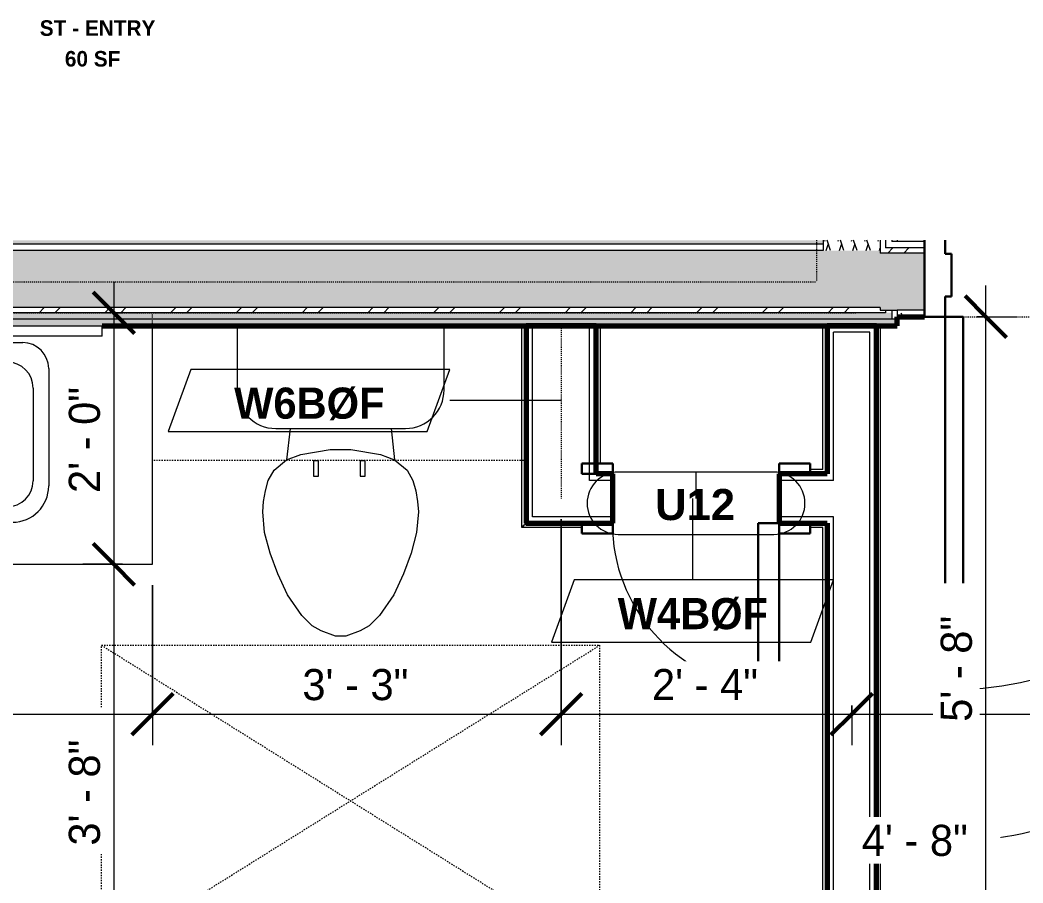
# Model space of a CAD drawing. Header units: inches. Extents: x -3862 to -1699, y -13 to 10420.
# Drawn here: x -3582.1 to -3485.4, y 10290.6 to 10373.8 of the extents above; entities that cross this region are included whole.
import ezdxf

# ---------------------------------------------------------------- set-up
doc = ezdxf.new("R2010")
doc.units = ezdxf.units.IN
doc.header["$MEASUREMENT"] = 0
doc.linetypes.add('Dash', pattern=[0.25, 0.125, -0.125])
doc.linetypes.add('Dash 3_32_', pattern=[0.1875, 0.09375, -0.09375])
for name, color, linetype, lineweight in [('0-1', 7, 'Continuous', 5), ('0-4', 250, 'Continuous', 18), ('A-ANNO-DIMS', 211, 'Continuous', 9), ('A-ANNO-DIMS-32', 211, 'Continuous', 9), ('A-AREA-IDEN', 2, 'Continuous', 9), ('A-DETL-1', 90, 'Dash 3_32_', 18), ('A-DOOR', 31, 'Continuous', 18), ('A-DOOR-1', 10, 'Continuous', 30), ('A-DOOR-2', 50, 'Continuous', 9), ('A-DOOR-3', 31, 'Continuous', 9), ('A-DOOR-4', 31, 'Continuous', 30), ('A-DOOR-FRAM-2', 10, 'Continuous', 30), ('A-DOOR-FRAM-3', 31, 'Continuous', 30), ('A-DOOR-IDEN', 31, 'Continuous', 9), ('A-GENM', 5, 'Continuous', 9), ('A-GENM-HDLN', 13, 'Dash', 9), ('A-WALL', 113, 'Continuous', 18), ('A-WALL-2', 250, 'Continuous', 18), ('A-WALL-3', 113, 'Continuous', 70), ('A-WALL-IDEN', 211, 'Continuous', 9), ('A-WALL-PATT-1', 50, 'Continuous', 9), ('A-WALL-PATT-2', 253, 'Continuous', 9), ('A-WALL-PATT-3', 8, 'Continuous', 9), ('I-WALL-1', 7, 'Continuous', 70), ('P-SANR-FIXT', 6, 'Continuous', 9), ('Q-CASE', 31, 'Continuous', 9), ('Q-CASE-1', 31, 'Dash', 9)]:
    doc.layers.add(name, color=color, linetype=linetype, lineweight=lineweight)
doc.styles.add('Arial_B', font='arialbd.ttf', dxfattribs={"height": 3})
doc.styles.add('Century Gothic', font='ufonts.com_century-gothic.ttf', dxfattribs={"height": 3})
doc.styles.add('Century Gothic_B', font='GOTHICB.TTF', dxfattribs={"height": 3})
doc.styles.add('Century Gothic_B_1', font='GOTHICB.TTF', dxfattribs={"height": 1.5})
doc.dimstyles.new('OD_1__HACK_2', dxfattribs={"dimscale": 12, "dimtxt": 3.132505, "dimasz": 0.333333, "dimexe": 0.25, "dimexo": 0.166667, "dimgap": 0.041667, "dimtad": 1, "dimdec": 0, "dimzin": 3, "dimdsep": 46, "dimlunit": 4, "dimtxsty": 'Century Gothic', "dimblk1": 'OBLIQUE', "dimblk2": 'OBLIQUE', "dimsah": 1, "dimcen": 0.09, "dimdle": 0.25, "dimazin": 0, "dimtfac": 1, "dimtdec": 4, "dimtix": 1, "dimtmove": 0, "dimatfit": 3, "dimfxl": 1, "dimtvp": 1, "dimtfill": 1, "dimfrac": 2, "dimtolj": 1, "dimtzin": 0, "dimarcsym": 2})
doc.dimstyles.new('OD_1__HACK_2_1', dxfattribs={"dimscale": 12, "dimtxt": 3.132505, "dimasz": 0.333333, "dimexe": 0.25, "dimexo": 0.166667, "dimgap": 0.041667, "dimtad": 1, "dimdec": 0, "dimzin": 3, "dimdsep": 46, "dimlunit": 4, "dimtxsty": 'Century Gothic', "dimblk1": 'OBLIQUE', "dimblk2": 'OBLIQUE', "dimsah": 1, "dimcen": 0.09, "dimdle": 0.25, "dimazin": 0, "dimtfac": 1, "dimtdec": 4, "dimtix": 1, "dimtmove": 1, "dimatfit": 3, "dimfxl": 1, "dimtvp": 1, "dimtfill": 1, "dimfrac": 2, "dimtolj": 1, "dimtzin": 0, "dimarcsym": 2})
pattern_1 = [(0, (0, 0), (10.24, 2.56), [0.422, -7.258, 0.422, -7.258, -40.96]), (0, (0, 0), (10.24, 2.56), [-15.36, 0.422, -14.938, 0.422, -7.258, -17.92]), (0, (0, 0), (10.24, 2.56), [-38.4, 0.422, -4.698, 0.422, -12.378]), (120, (3.84, 1.28), (-7.33702503, 7.58810013), [0.422, -7.258, 0.422, -7.258, -40.96]), (120, (3.84, 1.28), (-7.33702503, 7.58810013), [-15.36, 0.422, -14.938, 0.422, -7.258, -17.92]), (120, (3.84, 1.28), (-7.33702503, 7.58810013), [-38.4, 0.422, -4.698, 0.422, -12.378]), (240, (5.12, 6.4), (-2.90297497, -10.14810013), [0.422, -7.258, 0.422, -7.258, -40.96]), (240, (5.12, 6.4), (-2.90297497, -10.14810013), [-15.36, 0.422, -14.938, 0.422, -7.258, -17.92]), (240, (5.12, 6.4), (-2.90297497, -10.14810013), [-38.4, 0.422, -4.698, 0.422, -12.378])]
pattern_2 = [(161.57, (0.16, 0.16), (-1.279773737, -0.000426766), [0, -9.107, 1.011, 0]), (18.43, (-0.16, 0.16), (-1.279773737, 0.000426766), [0, -9.107, 1.011, 0]), (108.43, (0.16, 0.16), (0.639452382, -3.199964008), [3.035, -7.083]), (71.57, (-0.16, 0.16), (0.639452382, 3.199964008), [3.035, -7.083])]
pattern_3 = [(45, (0, 0), (-3.1678384, 3.1678384), []), (45, (0, 4.8), (-3.1678384, 3.1678384), [])]

# ---------------------------------------------------------------- blocks, each defined once
blk = doc.blocks.new('HOLLOW METAL - UNIT DOOR-2191978-1ST FLOOR - 2BD D - ADA TYPE B')
at = {"layer": 'A-DOOR-1'}
for p, q in [((18, 40.125), (16.25, 40.125)), ((16.25, 40.125), (16.25, 4.125)), ((18, 4.125), (18, 40.125)), ((16.25, 4.125), (18, 4.125))]:
    blk.add_line(p, q, dxfattribs=at)
at = {"layer": 'A-DOOR-2'}
blk.add_arc((18, 4.125), 36, 90, 180, dxfattribs=at)
at = {"layer": 'A-DOOR-FRAM-2'}
for p, q in [((-18, 4.125), (-20, 4.125)), ((-20, 4.125), (-20, -3.25)), ((-18, 2.187), (-18, 4.125)), ((18, 4.125), (18, 2.187)), ((20, 4.125), (18, 4.125)), ((20, -3.25), (20, 4.125)), ((-17.375, 2.187), (-18, 2.187)), ((-17.375, -1.938), (-17.375, 2.187)), ((18, 2.187), (17.375, 2.187)), ((17.375, 2.187), (17.375, -1.938)), ((-18, -3.25), (-18, -1.938)), ((-18, -1.938), (-17.375, -1.938)), ((17.375, -1.938), (18, -1.938)), ((18, -1.938), (18, -3.25))]:
    blk.add_line(p, q, dxfattribs=at)
blk = doc.blocks.new('CTR - 1st Phase - Common Walls_rvt-1-1ST FLOOR - 2BD D - ADA TYPE B')
at = {"layer": 'A-WALL-PATT-1'}
h = blk.add_hatch(dxfattribs=at)
h.set_pattern_fill('FP_1', color=256, style=0, pattern_type=2)
h.set_pattern_definition(pattern_1)
h.paths.add_polyline_path([(-3417.799, 10352.464), (-3417.799, 10352.964), (-3417.924, 10352.964), (-3417.924, 10352.589), (-3454.924, 10352.589), (-3454.924, 10352.464), (-3417.893, 10352.464)], flags=0)
h.paths.add_polyline_path([(-3497.549, 10352.464), (-3494.924, 10352.464), (-3494.924, 10352.589), (-3497.549, 10352.589)], flags=0)
h = blk.add_hatch(dxfattribs=at)
h.set_pattern_fill('FP_1', color=256, style=0, pattern_type=2)
h.set_pattern_definition(pattern_1)
h.paths.add_polyline_path([(-3504.674, 10352.214), (-3504.674, 10352.589), (-3822.724, 10352.589), (-3822.724, 10352.214), (-3508.28, 10352.214)], flags=0)
h = blk.add_hatch(dxfattribs=at)
h.set_pattern_fill('FP_1', color=256, style=0, pattern_type=2)
h.set_pattern_definition(pattern_1)
h.paths.add_polyline_path([(-3417.174, 10351.839), (-3417.174, 10352.464), (-3454.924, 10352.464), (-3454.924, 10351.839), (-3417.893, 10351.839)], flags=0)
h.paths.add_polyline_path([(-3497.549, 10351.839), (-3494.924, 10351.839), (-3494.924, 10352.464), (-3498.049, 10352.464), (-3498.049, 10351.839)], flags=0)
h = blk.add_hatch(dxfattribs=at)
h.set_pattern_fill('FP_1', color=256, style=0, pattern_type=2)
h.set_pattern_definition(pattern_1)
h.paths.add_polyline_path([(-3410.549, 10345.214), (-3410.549, 10345.839), (-3454.924, 10345.839), (-3454.924, 10345.214), (-3413.784, 10345.214)], flags=0)
h.paths.add_polyline_path([(-3494.924, 10345.214), (-3494.924, 10345.839), (-3497.549, 10345.839), (-3497.549, 10345.214), (-3495.954, 10345.214)], flags=0)
h = blk.add_hatch(dxfattribs=at)
h.set_pattern_fill('FP_1', color=256, style=0, pattern_type=2)
h.set_pattern_definition(pattern_1)
h.paths.add_polyline_path([(-3498.674, 10344.964), (-3498.049, 10344.964), (-3498.049, 10345.589), (-3822.724, 10345.589), (-3822.724, 10344.964), (-3499.174, 10344.964)], flags=0)
h = blk.add_hatch(dxfattribs=at)
h.set_pattern_fill('FP_1', color=256, style=0, pattern_type=2)
h.set_pattern_definition(pattern_1)
h.paths.add_polyline_path([(-3499.174, 10344.339), (-3497.549, 10344.339), (-3497.549, 10344.964), (-3822.724, 10344.964), (-3822.724, 10344.339), (-3500.063, 10344.339)], flags=0)
at = {"layer": 'A-WALL-PATT-2'}
h = blk.add_hatch(dxfattribs=at)
h.set_pattern_fill('FP_2', color=256, style=0, pattern_type=2)
h.set_pattern_definition(pattern_2)
h.paths.add_polyline_path([(-3500.063, 10351.589), (-3499.174, 10351.589), (-3499.174, 10352.589), (-3504.674, 10352.589), (-3504.674, 10351.589)], flags=0)
h = blk.add_hatch(dxfattribs=at)
h.set_pattern_fill('FP_2', color=256, style=0, pattern_type=2)
h.set_pattern_definition(pattern_2)
h.paths.add_polyline_path([(-3499.174, 10346.089), (-3499.174, 10351.589), (-3822.724, 10351.589), (-3822.724, 10346.089), (-3500.063, 10346.089)], flags=0)
h = blk.add_hatch(dxfattribs=at)
h.set_pattern_fill('FP_2', color=256, style=0, pattern_type=2)
h.set_pattern_definition(pattern_2)
h.paths.add_polyline_path([(-3411.174, 10345.839), (-3411.174, 10351.339), (-3454.924, 10351.339), (-3454.924, 10345.839), (-3413.784, 10345.839)], flags=0)
h.paths.add_polyline_path([(-3498.674, 10345.839), (-3494.924, 10345.839), (-3494.924, 10351.339), (-3499.174, 10351.339), (-3499.174, 10345.839)], flags=0)
at = {"layer": 'A-WALL-PATT-3'}
h = blk.add_hatch(dxfattribs=at)
h.set_pattern_fill('FP_3', color=256, style=0, pattern_type=2)
h.set_pattern_definition(pattern_3)
h.paths.add_polyline_path([(-3498.674, 10351.339), (-3498.674, 10352.589), (-3499.174, 10352.589), (-3499.174, 10351.339)], flags=0)
h = blk.add_hatch(dxfattribs=at)
h.set_pattern_fill('FP_3', color=256, style=0, pattern_type=2)
h.set_pattern_definition(pattern_3)
h.paths.add_polyline_path([(-3416.674, 10351.339), (-3416.674, 10351.839), (-3454.924, 10351.839), (-3454.924, 10351.339), (-3417.893, 10351.339)], flags=0)
h.paths.add_polyline_path([(-3498.674, 10351.339), (-3494.924, 10351.339), (-3494.924, 10351.839), (-3498.674, 10351.839)], flags=0)
h = blk.add_hatch(dxfattribs=at)
h.set_pattern_fill('FP_3', color=256, style=0, pattern_type=2)
h.set_pattern_definition(pattern_3)
h.paths.add_polyline_path([(-3499.174, 10345.589), (-3498.674, 10345.589), (-3498.674, 10345.839), (-3499.174, 10345.839), (-3499.174, 10346.089), (-3822.724, 10346.089), (-3822.724, 10345.589), (-3500.063, 10345.589)], flags=0)
at = {"layer": 'A-WALL-2'}
for p, q in [((-3504.674, 10352.214), (-3822.724, 10352.214)), ((-3504.674, 10352.589), (-3504.674, 10352.214)), ((-3504.674, 10352.214), (-3504.674, 10351.589)), ((-3499.174, 10352.589), (-3499.174, 10351.589)), ((-3498.674, 10352.589), (-3498.674, 10351.839)), ((-3498.049, 10351.839), (-3498.674, 10351.839)), ((-3498.049, 10352.589), (-3498.049, 10352.464)), ((-3497.549, 10352.464), (-3498.049, 10352.464)), ((-3497.549, 10351.839), (-3498.049, 10351.839)), ((-3497.549, 10352.589), (-3497.549, 10352.464)), ((-3494.924, 10352.464), (-3497.549, 10352.464)), ((-3494.924, 10351.839), (-3497.549, 10351.839)), ((-3504.674, 10351.589), (-3822.724, 10351.589)), ((-3499.174, 10351.589), (-3499.174, 10351.339)), ((-3498.674, 10351.339), (-3499.174, 10351.339)), ((-3497.549, 10351.339), (-3498.674, 10351.339)), ((-3494.924, 10351.339), (-3497.549, 10351.339)), ((-3499.174, 10346.089), (-3822.724, 10346.089)), ((-3499.174, 10346.089), (-3499.174, 10345.839)), ((-3499.174, 10345.839), (-3498.674, 10345.839)), ((-3498.674, 10345.839), (-3498.674, 10345.589)), ((-3498.674, 10345.839), (-3498.049, 10345.839)), ((-3498.049, 10345.839), (-3498.049, 10345.589)), ((-3498.049, 10345.839), (-3497.549, 10345.839)), ((-3494.924, 10345.839), (-3497.549, 10345.839)), ((-3497.549, 10345.839), (-3497.549, 10345.214)), ((-3499.174, 10345.589), (-3822.724, 10345.589)), ((-3499.174, 10344.964), (-3822.724, 10344.964)), ((-3498.674, 10345.589), (-3499.174, 10345.589)), ((-3498.674, 10344.964), (-3499.174, 10344.964)), ((-3498.049, 10344.964), (-3498.674, 10344.964)), ((-3498.049, 10345.589), (-3498.049, 10344.964)), ((-3497.549, 10344.964), (-3498.049, 10344.964)), ((-3497.549, 10344.964), (-3498.049, 10344.964))]:
    blk.add_line(p, q, dxfattribs=at)
at = {"layer": 'I-WALL-1'}
for p, q in [((-3497.549, 10344.964), (-3497.549, 10345.214)), ((-3497.549, 10345.214), (-3494.924, 10345.214)), ((-3497.549, 10344.339), (-3497.549, 10344.964)), ((-3574.141, 10344.339), (-3497.549, 10344.339))]:
    blk.add_line(p, q, dxfattribs=at)
at = {"layer": '0-4', "rotation": 180}
blk.add_blockref('HOLLOW METAL - UNIT DOOR-2191978-1ST FLOOR - 2BD D - ADA TYPE B', (-3474.924, 10349.339), dxfattribs=at)
blk = doc.blocks.new('Basic Wall _ INT - W4BØF - _5_8 GYP - 2X4 WOOD_BATT_ - 5_8 GYP_ - ___-2683487-1ST FLOOR - 2BD D - ADA TYPE B')
at = {"layer": 'A-WALL'}
for p, q in [((-3499.424, 10263.849), (-3499.424, 10344.339)), ((-3499.135, 10263.73), (-3499.135, 10344.339))]:
    blk.add_line(p, q, dxfattribs=at)
at = {"layer": 'A-WALL', "flags": 128}
for points in [[(-3499.424, 10263.849), (-3499.427, 10263.85), (-3499.435, 10263.854), (-3499.448, 10263.859), (-3499.465, 10263.866), (-3499.485, 10263.874), (-3499.506, 10263.883)], [(-3499.135, 10263.73), (-3499.255, 10263.779), (-3499.346, 10263.817), (-3499.404, 10263.841), (-3499.424, 10263.849)]]:
    blk.add_lwpolyline(points, dxfattribs=at)
blk = doc.blocks.new('Basic Wall _ INT - W4BØF - _5_8 GYP - 2X4 WOOD_BATT_ - 5_8 GYP_ - ___-2683486-1ST FLOOR - 2BD D - ADA TYPE B')
at = {"layer": 'A-WALL'}
for p, q in [((-3504.712, 10330.47), (-3504.712, 10344.339)), ((-3504.424, 10344.339), (-3504.424, 10330.057)), ((-3504.712, 10280.378), (-3504.712, 10324.893)), ((-3504.424, 10325.307), (-3504.424, 10279.964)), ((-3504.712, 10266.04), (-3504.712, 10274.801)), ((-3504.424, 10275.214), (-3504.424, 10265.92))]:
    blk.add_line(p, q, dxfattribs=at)
at = {"layer": 'A-WALL', "flags": 128}
for points in [[(-3504.424, 10265.92), (-3504.443, 10265.928), (-3504.501, 10265.952), (-3504.593, 10265.99), (-3504.712, 10266.04)], [(-3504.342, 10265.886), (-3504.363, 10265.895), (-3504.383, 10265.903), (-3504.4, 10265.91), (-3504.413, 10265.916), (-3504.421, 10265.919), (-3504.424, 10265.92)]]:
    blk.add_lwpolyline(points, dxfattribs=at)
blk = doc.blocks.new('Toilet-Domestic-3D - Toilet-Domestic-3D-3234795-1ST FLOOR - 2BD D - ADA TYPE B')
at = {"layer": 'P-SANR-FIXT'}
for p, q in [((-1.874, 11.5), (-0.5, 12)), ((-0.5, 12), (0.5, 12)), ((0.5, 12), (1.874, 11.5)), ((-3.74, 10), (-2.74, 11)), ((-2.74, 11), (-1.874, 11.5)), ((1.874, 11.5), (2.74, 11)), ((2.74, 11), (3.74, 10)), ((-5.127, 8), (-3.74, 10)), ((3.74, 10), (5.127, 8)), ((-6.06, 6), (-5.127, 8)), ((5.127, 8), (6.06, 6)), ((-6.788, 4), (-6.06, 6)), ((6.06, 6), (6.788, 4)), ((-7.326, 1.992), (-6.788, 4)), ((6.788, 4), (7.326, 1.992)), ((-7.5, 0), (-7.326, 1.992)), ((7.326, 1.992), (7.5, 0)), ((-7.413, -0.996), (-7.5, 0)), ((7.5, 0), (7.413, -0.996)), ((-7.236, -2), (-7.413, -0.996)), ((7.413, -0.996), (7.236, -2)), ((-6.968, -3), (-7.236, -2)), ((7.236, -2), (6.968, -3)), ((-6.401, -4), (-6.968, -3)), ((6.968, -3), (6.401, -4)), ((-5.209, -5), (-6.401, -4)), ((6.401, -4), (5.209, -5)), ((-3.836, -5.5), (-5.209, -5)), ((-4.862, -8.024), (-5.209, -5)), ((-1, -6), (-3.836, -5.5)), ((3.836, -5.5), (1, -6)), ((5.209, -5), (3.836, -5.5)), ((4.862, -8.024), (5.209, -5)), ((1, -6), (-1, -6)), ((6.25, -8.024), (-6.25, -8.024)), ((-9.976, -11.75), (-9.976, -17.926)), ((9.976, -17.926), (9.976, -11.75))]:
    blk.add_line(p, q, dxfattribs=at)
for centre, start, end in [((-6.25, -11.75), 90, 180), ((6.25, -11.75), 0, 90)]:
    blk.add_arc(centre, 3.726, start, end, dxfattribs=at)
blk = doc.blocks.new('Bath Vanity - Bath Vanity 72_-3150018-1ST FLOOR - 2BD D - ADA TYPE B')
at = {"layer": 'Q-CASE'}
for p, q in [((36.738, 24), (-35.262, 24)), ((-35.262, 24), (-35.262, 1)), ((36.738, 5.75), (36.738, 24))]:
    blk.add_line(p, q, dxfattribs=at)
blk = doc.blocks.new('M_Sink Vanity-Square - 500 x 440mm-1372835-1ST FLOOR - 2BD D - ADA TYPE B')
at = {"layer": 'P-SANR-FIXT'}
for p, q in [((-5.725, 10.23), (7.139, 10.23)), ((-5.725, 10.23), (7.139, 10.23)), ((-5.225, 8.73), (6.46, 8.73)), ((10.46, 6.91), (10.46, -4.592)), ((10.46, 6.91), (10.46, -4.592)), ((-9.225, -4.592), (-9.225, 6.73)), ((-9.225, -4.592), (-9.225, 6.73)), ((-7.725, -2.717), (-7.725, 6.23)), ((8.96, 6.23), (8.96, -2.717)), ((0.118, -6.329), (0.118, -1.59)), ((1.118, -6.329), (1.118, -1.59)), ((0.118, -5.217), (-5.225, -5.217)), ((-2.882, -5.592), (0.118, -5.592)), ((6.46, -5.217), (1.118, -5.217)), ((1.118, -5.592), (3.618, -5.592)), ((7.96, -7.092), (-6.725, -7.092)), ((7.96, -7.092), (-6.725, -7.092)), ((3.618, -7.092), (-2.882, -7.092))]:
    blk.add_line(p, q, dxfattribs=at)
for centre, radius, start, end in [((-5.725, 6.73), 3.5, 90, 180), ((-5.725, 6.73), 3.5, 90, 180), ((7.139, 6.91), 3.321, 0, 90), ((7.139, 6.91), 3.321, 360, 90), ((-5.225, 6.23), 2.5, 90, 180), ((6.46, 6.23), 2.5, 360, 90), ((0.618, -0.125), 1, 360, 180), ((0.618, -0.125), 1, 180, 0), ((0.618, -1.59), 0.5, 360, 180), ((-5.225, -2.717), 2.5, 180, 270), ((6.46, -2.717), 2.5, 270, 360), ((-6.725, -4.592), 2.5, 180, 270), ((-6.725, -4.592), 2.5, 180, 270), ((7.96, -4.592), 2.5, 270, 0), ((7.96, -4.592), 2.5, 270, 0), ((-2.882, -6.342), 0.75, 90, 270), ((-1.882, -6.342), 0.75, 360, 180), ((2.618, -6.342), 0.75, 0, 180), ((3.618, -6.342), 0.75, 270, 90), ((-1.882, -6.342), 0.75, 180, 0), ((0.618, -6.329), 0.5, 180, 0), ((2.618, -6.342), 0.75, 180, 0)]:
    blk.add_arc(centre, radius, start, end, dxfattribs=at)
blk = doc.blocks.new('300 Series Wall Hung Cabinet_326 - 36_-2909953-1ST FLOOR - 2BD D - ADA TYPE B')
at = {"layer": 'Q-CASE'}
for p, q in [((-2.012, 14.687), (-2.5, 14.687)), ((-2.5, 14.687), (-2.5, 13.188)), ((-2.012, 13.188), (-2.012, 14.687)), ((2.488, 14.687), (2, 14.687)), ((2, 14.687), (2, 13.188)), ((2.488, 13.188), (2.488, 14.687)), ((-2.012, 13.188), (-2.5, 13.188)), ((2.488, 13.188), (2, 13.188))]:
    blk.add_line(p, q, dxfattribs=at)
at = {"layer": 'Q-CASE-1'}
for p, q in [((-18, 0.187), (-18, 13.188)), ((-18, 13.188), (18, 13.188)), ((18, 13.188), (18, 0.187)), ((18, 0.187), (-18, 0.187))]:
    blk.add_line(p, q, dxfattribs=at)
blk = doc.blocks.new('BATHROOM MIRROR - BATHROOM MIRROR 30_-2860221-1ST FLOOR - 2BD D - ADA TYPE B')
at = {"layer": 'Q-CASE'}
for p, q in [((-14.262, -23), (15.738, -23)), ((-14.262, -23), (-14.262, -24)), ((15.738, -24), (15.738, -23)), ((15.738, -24), (-14.262, -24))]:
    blk.add_line(p, q, dxfattribs=at)
blk = doc.blocks.new('ADA Clearances - 30_x48_-1721104-1ST FLOOR - 2BD D - ADA TYPE B')
at = {"layer": 'A-GENM-HDLN'}
for p, q in [((15, 24), (-15, -24)), ((-15, 24), (15, -24)), ((-15, -24), (-15, 24)), ((-15, 24), (15, 24)), ((15, 24), (15, -24)), ((15, -24), (-15, -24))]:
    blk.add_line(p, q, dxfattribs=at)
blk = doc.blocks.new('Basic Wall _ INT - W6BØF - _5_8 GYP - 2X6 WOOD_BATT_ - 5_8 GYP_ - ___-3114956-1ST FLOOR - 2BD D - ADA TYPE B')
at = {"layer": 'A-WALL'}
for p, q in [((-3526.424, 10331.057), (-3526.424, 10344.339)), ((-3526.135, 10331.057), (-3526.135, 10344.339))]:
    blk.add_line(p, q, dxfattribs=at)
blk = doc.blocks.new('Basic Wall _ INT - W6BØF - _5_8 GYP - 2X6 WOOD_BATT_ - 5_8 GYP_ - ___-3114955-1ST FLOOR - 2BD D - ADA TYPE B')
at = {"layer": 'A-WALL'}
for p, q in [((-3533.712, 10324.893), (-3533.712, 10344.339)), ((-3533.424, 10344.339), (-3533.424, 10325.182)), ((-3533.299, 10325.307), (-3533.342, 10325.264))]:
    blk.add_line(p, q, dxfattribs=at)
at = {"layer": 'A-WALL', "flags": 128}
for points in [[(-3533.424, 10325.182), (-3533.443, 10325.162), (-3533.501, 10325.104), (-3533.593, 10325.012), (-3533.712, 10324.893)], [(-3533.342, 10325.264), (-3533.363, 10325.242), (-3533.383, 10325.223), (-3533.4, 10325.206), (-3533.413, 10325.193), (-3533.421, 10325.184), (-3533.424, 10325.182)]]:
    blk.add_lwpolyline(points, dxfattribs=at)
blk = doc.blocks.new('Basic Wall _ INT - W4BØF - _5_8 GYP - 2X4 WOOD_BATT_ - 5_8 GYP_ - ___-3114953-1ST FLOOR - 2BD D - ADA TYPE B')
at = {"layer": 'A-WALL'}
for p, q in [((-3527.924, 10324.893), (-3533.712, 10324.893)), ((-3533.424, 10325.182), (-3527.924, 10325.182)), ((-3533.342, 10325.264), (-3533.299, 10325.307)), ((-3505.924, 10325.182), (-3504.299, 10325.182)), ((-3504.712, 10324.893), (-3505.924, 10324.893))]:
    blk.add_line(p, q, dxfattribs=at)
at = {"layer": 'A-WALL', "flags": 128}
for points in [[(-3533.712, 10324.893), (-3533.593, 10325.012), (-3533.501, 10325.104), (-3533.443, 10325.162), (-3533.424, 10325.182)], [(-3533.424, 10325.182), (-3533.421, 10325.184), (-3533.413, 10325.193), (-3533.4, 10325.206), (-3533.383, 10325.223), (-3533.363, 10325.242), (-3533.342, 10325.264)]]:
    blk.add_lwpolyline(points, dxfattribs=at)
blk = doc.blocks.new('Basic Wall _ INT - W4BØF - _5_8 GYP - 2X4 WOOD_BATT_ - 5_8 GYP_ - ___-3114954-1ST FLOOR - 2BD D - ADA TYPE B')
at = {"layer": 'A-WALL'}
for p, q in [((-3504.712, 10330.47), (-3505.924, 10330.47)), ((-3504.299, 10330.182), (-3505.924, 10330.182))]:
    blk.add_line(p, q, dxfattribs=at)
blk = doc.blocks.new('SWING - SINGLE - FLUSH - 1-4 X 6-8 PASSAGE-3199409-1ST FLOOR - 2BD D - ADA TYPE B')
at = {"layer": 'A-DOOR-3'}
blk.add_arc((8, -2.375), 16.067, 180, 262.84916, dxfattribs=at)
at = {"layer": 'A-DOOR-4'}
for p, q in [((6, -2.375), (6, -18.317)), ((8, -2.375), (6, -2.375)), ((8, -2.375), (8, -18.317)), ((8, -18.317), (6, -18.317))]:
    blk.add_line(p, q, dxfattribs=at)
at = {"layer": 'A-DOOR-FRAM-3'}
for p, q in [((-11, 2.375), (-11, 3.375)), ((-11, 3.375), (-8, 3.375)), ((-8, 3.375), (-8, 2.375)), ((8, 2.375), (8, 3.375)), ((8, 3.375), (11, 3.375)), ((11, 3.375), (11, 2.375)), ((-8, 2.375), (-11, 2.375)), ((11, 2.375), (8, 2.375)), ((-11, -2.375), (-8, -2.375)), ((-11, -3.375), (-11, -2.375)), ((-8, -2.375), (-8, -3.375)), ((8, -2.375), (11, -2.375)), ((8, -3.375), (8, -2.375)), ((11, -2.375), (11, -3.375)), ((-8, -3.375), (-11, -3.375)), ((11, -3.375), (8, -3.375))]:
    blk.add_line(p, q, dxfattribs=at)
blk = doc.blocks.new('DIMBLOCK1-1ST FLOOR - 2BD D - ADA TYPE B')
at = {"layer": 'A-ANNO-DIMS-32'}
for p, q in [((-3573.016, 10348.589), (-3573.016, 10321.339)), ((-3572.187, 10345.589), (-3576.016, 10345.589)), ((-3573.016, 10345.589), (-3572.187, 10345.589)), ((-3572.187, 10321.339), (-3576.016, 10321.339)), ((-3573.016, 10321.339), (-3572.187, 10321.339))]:
    blk.add_line(p, q, dxfattribs=at)
at = {"layer": 'A-ANNO-DIMS-32', "lineweight": 50}
for p, q in [((-3573.016, 10345.589), (-3575.016, 10347.589)), ((-3573.016, 10345.589), (-3571.016, 10343.589)), ((-3573.016, 10321.339), (-3575.016, 10323.339)), ((-3573.016, 10321.339), (-3571.016, 10319.339))]:
    blk.add_line(p, q, dxfattribs=at)
at = {"layer": 'A-ANNO-DIMS-32', "color": 0, "insert": (-3577.361, 10328.219), "char_height": 3, "width": 12.58969, "attachment_point": 1, "rotation": 90, "line_spacing_factor": 0.984502, "style": 'Century Gothic', "bg_fill": 3, "box_fill_scale": 1.25, "bg_fill_color": 256, "bg_fill_true_color": 13158600, "bg_fill_transparency": 0}
blk.add_mtext('2\' - 0"', dxfattribs=at)
blk = doc.blocks.new('_Oblique')
at = {"color": 0, "linetype": 'ByBlock', "lineweight": -2}
blk.add_line((-0.5, -0.5), (0.5, 0.5), dxfattribs=at)
blk = doc.blocks.new('DIMBLOCK2-1ST FLOOR - 2BD D - ADA TYPE B')
at = {"layer": 'A-ANNO-DIMS-32', "lineweight": 50}
for p, q in [((-3573.016, 10321.339), (-3575.016, 10323.339)), ((-3573.016, 10321.339), (-3571.016, 10319.339)), ((-3573.016, 10277.589), (-3575.016, 10279.589)), ((-3573.016, 10277.589), (-3571.016, 10275.589))]:
    blk.add_line(p, q, dxfattribs=at)
at = {"layer": 'A-ANNO-DIMS-32'}
for p, q in [((-3572.187, 10321.339), (-3576.016, 10321.339)), ((-3573.016, 10321.339), (-3573.016, 10277.589)), ((-3573.016, 10321.339), (-3572.187, 10321.339)), ((-3572.187, 10277.589), (-3576.016, 10277.589)), ((-3573.016, 10277.589), (-3572.187, 10277.589))]:
    blk.add_line(p, q, dxfattribs=at)
at = {"layer": 'A-ANNO-DIMS-32', "color": 0, "insert": (-3577.361, 10294.219), "char_height": 3, "width": 12.58969, "attachment_point": 1, "rotation": 90, "line_spacing_factor": 0.984502, "style": 'Century Gothic', "bg_fill": 3, "box_fill_scale": 1.25, "bg_fill_color": 256, "bg_fill_true_color": 13158600, "bg_fill_transparency": 0}
blk.add_mtext('3\' - 8"', dxfattribs=at)
blk = doc.blocks.new('DIMBLOCK10-1ST FLOOR - 2BD D - ADA TYPE B')
at = {"layer": 'A-ANNO-DIMS-32'}
for p, q in [((-3569.299, 10319.339), (-3569.299, 10303.899)), ((-3569.299, 10306.899), (-3569.299, 10319.339)), ((-3641.299, 10307.727), (-3641.299, 10303.899)), ((-3641.299, 10306.899), (-3641.299, 10307.727)), ((-3641.299, 10306.899), (-3569.299, 10306.899))]:
    blk.add_line(p, q, dxfattribs=at)
at = {"layer": 'A-ANNO-DIMS-32', "lineweight": 50}
for p, q in [((-3641.299, 10306.899), (-3639.299, 10308.899)), ((-3569.299, 10306.899), (-3567.299, 10308.899)), ((-3641.299, 10306.899), (-3643.299, 10304.899)), ((-3569.299, 10306.899), (-3571.299, 10304.899))]:
    blk.add_line(p, q, dxfattribs=at)
at = {"layer": 'A-ANNO-DIMS-32', "color": 0, "insert": (-3610.544, 10311.244), "char_height": 3, "width": 12.58969, "attachment_point": 1, "line_spacing_factor": 0.984502, "style": 'Century Gothic', "bg_fill": 3, "box_fill_scale": 1.25, "bg_fill_color": 256, "bg_fill_true_color": 13158600, "bg_fill_transparency": 0}
blk.add_mtext('6\' - 0"', dxfattribs=at)
blk = doc.blocks.new('DIMBLOCK11-1ST FLOOR - 2BD D - ADA TYPE B')
at = {"layer": 'A-ANNO-DIMS-32'}
for p, q in [((-3529.924, 10325.682), (-3529.924, 10303.899)), ((-3529.924, 10306.899), (-3529.924, 10325.682)), ((-3569.299, 10319.339), (-3569.299, 10303.899)), ((-3569.299, 10306.899), (-3569.299, 10319.339)), ((-3569.299, 10306.899), (-3529.924, 10306.899))]:
    blk.add_line(p, q, dxfattribs=at)
at = {"layer": 'A-ANNO-DIMS-32', "lineweight": 50}
for p, q in [((-3569.299, 10306.899), (-3567.299, 10308.899)), ((-3529.924, 10306.899), (-3527.924, 10308.899)), ((-3569.299, 10306.899), (-3571.299, 10304.899)), ((-3529.924, 10306.899), (-3531.924, 10304.899))]:
    blk.add_line(p, q, dxfattribs=at)
at = {"layer": 'A-ANNO-DIMS-32', "color": 0, "insert": (-3554.857, 10311.244), "char_height": 3, "width": 12.58969, "attachment_point": 1, "line_spacing_factor": 0.984502, "style": 'Century Gothic', "bg_fill": 3, "box_fill_scale": 1.25, "bg_fill_color": 256, "bg_fill_true_color": 13158600, "bg_fill_transparency": 0}
blk.add_mtext('3\' - 3"', dxfattribs=at)
blk = doc.blocks.new('DIMBLOCK12-1ST FLOOR - 2BD D - ADA TYPE B')
at = {"layer": 'A-ANNO-DIMS-32'}
for p, q in [((-3529.924, 10325.682), (-3529.924, 10303.899)), ((-3529.924, 10306.899), (-3529.924, 10325.682)), ((-3501.924, 10307.727), (-3501.924, 10303.899)), ((-3501.924, 10306.899), (-3501.924, 10307.727)), ((-3529.924, 10306.899), (-3501.924, 10306.899))]:
    blk.add_line(p, q, dxfattribs=at)
at = {"layer": 'A-ANNO-DIMS-32', "lineweight": 50}
for p, q in [((-3529.924, 10306.899), (-3527.924, 10308.899)), ((-3501.924, 10306.899), (-3499.924, 10308.899)), ((-3529.924, 10306.899), (-3531.924, 10304.899)), ((-3501.924, 10306.899), (-3503.924, 10304.899))]:
    blk.add_line(p, q, dxfattribs=at)
at = {"layer": 'A-ANNO-DIMS-32', "color": 0, "insert": (-3521.169, 10311.244), "char_height": 3, "width": 12.58969, "attachment_point": 1, "line_spacing_factor": 0.984502, "style": 'Century Gothic', "bg_fill": 3, "box_fill_scale": 1.25, "bg_fill_color": 256, "bg_fill_true_color": 13158600, "bg_fill_transparency": 0}
blk.add_mtext('2\' - 4"', dxfattribs=at)
blk = doc.blocks.new('DIMBLOCK13-1ST FLOOR - 2BD D - ADA TYPE B')
at = {"layer": 'A-ANNO-DIMS-32', "lineweight": 50}
for p, q in [((-3501.924, 10306.899), (-3499.924, 10308.899)), ((-3445.649, 10306.899), (-3443.649, 10308.899)), ((-3501.924, 10306.899), (-3503.924, 10304.899)), ((-3445.649, 10306.899), (-3447.649, 10304.899))]:
    blk.add_line(p, q, dxfattribs=at)
at = {"layer": 'A-ANNO-DIMS-32'}
for p, q in [((-3501.924, 10307.727), (-3501.924, 10303.899)), ((-3501.924, 10306.899), (-3501.924, 10307.727)), ((-3445.649, 10307.727), (-3445.649, 10303.899)), ((-3445.649, 10306.899), (-3445.649, 10307.727)), ((-3501.924, 10306.899), (-3445.649, 10306.899))]:
    blk.add_line(p, q, dxfattribs=at)
blk.add_ellipse((-3490.458, 10306.899), major_axis=(16.672, 0), ratio=0.723312, start_param=4.712389, end_param=6.283185, dxfattribs=at)
at = {"layer": 'A-ANNO-DIMS-32', "color": 0, "insert": (-3500.949, 10296.224), "char_height": 3, "width": 12.58969, "attachment_point": 1, "line_spacing_factor": 0.984502, "style": 'Century Gothic', "bg_fill": 3, "box_fill_scale": 1.25, "bg_fill_color": 256, "bg_fill_true_color": 13158600, "bg_fill_transparency": 0}
blk.add_mtext('4\' - 8"', dxfattribs=at)
blk = doc.blocks.new('DIMBLOCK18-1ST FLOOR - 2BD D - ADA TYPE B')
at = {"layer": 'A-ANNO-DIMS-32'}
for p, q in [((-3488.999, 10277.589), (-3488.999, 10348.214)), ((-3489.828, 10345.214), (-3485.999, 10345.214)), ((-3488.999, 10345.214), (-3489.828, 10345.214)), ((-3499.924, 10277.589), (-3485.999, 10277.589)), ((-3488.999, 10277.589), (-3499.924, 10277.589))]:
    blk.add_line(p, q, dxfattribs=at)
at = {"layer": 'A-ANNO-DIMS-32', "lineweight": 50}
for p, q in [((-3488.999, 10345.214), (-3490.999, 10347.214)), ((-3488.999, 10345.214), (-3486.999, 10343.214)), ((-3488.999, 10277.589), (-3490.999, 10279.589)), ((-3488.999, 10277.589), (-3486.999, 10275.589))]:
    blk.add_line(p, q, dxfattribs=at)
at = {"layer": 'A-ANNO-DIMS-32', "color": 0, "insert": (-3493.344, 10306.156), "char_height": 3, "width": 12.58969, "attachment_point": 1, "rotation": 90, "line_spacing_factor": 0.984502, "style": 'Century Gothic', "bg_fill": 3, "box_fill_scale": 1.25, "bg_fill_color": 256, "bg_fill_true_color": 13158600, "bg_fill_transparency": 0}
blk.add_mtext('5\' - 8"', dxfattribs=at)
blk = doc.blocks.new('Wall Tag - ONE-2663183-1ST FLOOR - 2BD D - ADA TYPE B')
at = {"layer": 'A-WALL-IDEN'}
for p, q in [((-0.3561, 0.0937), (-0.4244, -0.0937)), ((0.4244, 0.0937), (-0.3561, 0.0937)), ((0.3561, -0.0937), (0.4244, 0.0937)), ((-0.4244, -0.0937), (0.3561, -0.0937))]:
    blk.add_line(p, q, dxfattribs=at)
blk = doc.blocks.new('Door Tag - Type Mark-2601225-1ST FLOOR - 2BD D - ADA TYPE B')
at = {"layer": 'A-DOOR-IDEN'}
for p, q in [((0.234375, 0.09375), (-0.234375, 0.09375)), ((-0.234375, -0.09375), (0.234375, -0.09375))]:
    blk.add_line(p, q, dxfattribs=at)
for centre, start, end in [((-0.234375, 0), 90, 270), ((0.234375, 0), 270, 90)]:
    blk.add_arc(centre, 0.09375, start, end, dxfattribs=at)

msp = doc.modelspace()

# ---------------------------------------------------------------- linework, layer by layer
at = {"layer": 'A-DETL-1'}
for p, q in [((-3505.299, 10352.589), (-3505.299, 10348.589)), ((-3827.511, 10348.589), (-3505.299, 10348.589)), ((-3823.824, 10345.589), (-3501.424, 10345.589)), ((-3569.299, 10321.339), (-3569.299, 10345.589)), ((-3497.549, 10345.214), (-3410.549, 10345.214)), ((-3529.924, 10344.527), (-3529.924, 10327.682)), ((-3641.299, 10321.339), (-3569.299, 10321.339))]:
    msp.add_line(p, q, dxfattribs=at)
at = {"layer": 'A-WALL'}
for p, q in [((-3532.674, 10325.932), (-3532.674, 10344.339)), ((-3527.174, 10329.432), (-3527.174, 10344.339)), ((-3503.674, 10329.432), (-3503.674, 10343.714)), ((-3500.174, 10343.714), (-3503.674, 10343.714)), ((-3500.174, 10264.16), (-3500.174, 10343.714)), ((-3524.924, 10329.432), (-3527.174, 10329.432)), ((-3503.674, 10329.432), (-3508.924, 10329.432)), ((-3524.924, 10325.932), (-3532.674, 10325.932)), ((-3503.674, 10325.932), (-3508.924, 10325.932)), ((-3503.674, 10279.339), (-3503.674, 10325.932))]:
    msp.add_line(p, q, dxfattribs=at)
at = {"layer": 'A-WALL-3'}
for p, q in [((-3533.299, 10344.339), (-3533.299, 10325.307)), ((-3526.549, 10344.339), (-3533.299, 10344.339)), ((-3526.549, 10330.057), (-3526.549, 10344.339)), ((-3504.299, 10344.339), (-3504.299, 10330.057)), ((-3499.549, 10344.339), (-3504.299, 10344.339)), ((-3499.549, 10263.901), (-3499.549, 10344.339)), ((-3524.924, 10330.057), (-3526.549, 10330.057)), ((-3524.924, 10325.307), (-3524.924, 10330.057)), ((-3504.299, 10330.057), (-3508.924, 10330.057)), ((-3508.924, 10330.057), (-3508.924, 10325.307)), ((-3533.299, 10325.307), (-3524.924, 10325.307)), ((-3508.924, 10325.307), (-3504.299, 10325.307)), ((-3504.299, 10325.307), (-3504.299, 10279.964))]:
    msp.add_line(p, q, dxfattribs=at)
at = {"layer": 'A-WALL-IDEN'}
msp.add_line((-3529.924, 10337.13), (-3540.634, 10337.13), dxfattribs=at)

# ---------------------------------------------------------------- block references
at = {"layer": '0-1'}
msp.add_blockref('CTR - 1st Phase - Common Walls_rvt-1-1ST FLOOR - 2BD D - ADA TYPE B', (0, 0), dxfattribs=at)
at = {"layer": 'A-DOOR'}
msp.add_blockref('SWING - SINGLE - FLUSH - 1-4 X 6-8 PASSAGE-3199409-1ST FLOOR - 2BD D - ADA TYPE B', (-3516.924, 10327.682), dxfattribs=at)
at = {"layer": 'A-GENM', "rotation": 90.00000000000482}
msp.add_blockref('ADA Clearances - 30_x48_-1721104-1ST FLOOR - 2BD D - ADA TYPE B', (-3550.21, 10298.535), dxfattribs=at)
at = {"layer": 'A-WALL'}
for name in ['Basic Wall _ INT - W6BØF - _5_8 GYP - 2X6 WOOD_BATT_ - 5_8 GYP_ - ___-3114955-1ST FLOOR - 2BD D - ADA TYPE B', 'Basic Wall _ INT - W6BØF - _5_8 GYP - 2X6 WOOD_BATT_ - 5_8 GYP_ - ___-3114956-1ST FLOOR - 2BD D - ADA TYPE B', 'Basic Wall _ INT - W4BØF - _5_8 GYP - 2X4 WOOD_BATT_ - 5_8 GYP_ - ___-2683486-1ST FLOOR - 2BD D - ADA TYPE B', 'Basic Wall _ INT - W4BØF - _5_8 GYP - 2X4 WOOD_BATT_ - 5_8 GYP_ - ___-2683487-1ST FLOOR - 2BD D - ADA TYPE B', 'Basic Wall _ INT - W4BØF - _5_8 GYP - 2X4 WOOD_BATT_ - 5_8 GYP_ - ___-3114954-1ST FLOOR - 2BD D - ADA TYPE B', 'Basic Wall _ INT - W4BØF - _5_8 GYP - 2X4 WOOD_BATT_ - 5_8 GYP_ - ___-3114953-1ST FLOOR - 2BD D - ADA TYPE B']:
    msp.add_blockref(name, (0, 0), dxfattribs=at)
at = {"layer": 'A-WALL-IDEN', "xscale": 31.99999999999999, "yscale": 31.99999999999999, "zscale": 31.99999999999999}
msp.add_blockref('Wall Tag - ONE-2663183-1ST FLOOR - 2BD D - ADA TYPE B', (-3554.214, 10337.13), dxfattribs=at)
at = {"layer": 'P-SANR-FIXT', "rotation": 180}
for name, p in [('Toilet-Domestic-3D - Toilet-Domestic-3D-3234795-1ST FLOOR - 2BD D - ADA TYPE B', (-3551.174, 10326.413)), ('M_Sink Vanity-Square - 500 x 440mm-1372835-1ST FLOOR - 2BD D - ADA TYPE B', (-3588.524, 10335.622))]:
    msp.add_blockref(name, p, dxfattribs=at)
at = {"layer": 'Q-CASE', "rotation": 180}
for name, p in [('Bath Vanity - Bath Vanity 72_-3150018-1ST FLOOR - 2BD D - ADA TYPE B', (-3604.561, 10345.339)), ('BATHROOM MIRROR - BATHROOM MIRROR 30_-2860221-1ST FLOOR - 2BD D - ADA TYPE B', (-3588.404, 10320.339)), ('300 Series Wall Hung Cabinet_326 - 36_-2909953-1ST FLOOR - 2BD D - ADA TYPE B', (-3551.299, 10344.527))]:
    msp.add_blockref(name, p, dxfattribs=at)

# ---------------------------------------------------------------- texts
at = {"layer": 'A-AREA-IDEN', "char_height": 1.5, "attachment_point": 1, "style": 'Century Gothic_B_1'}
for s, insert, width in [('ST - ENTRY', (-3580.16, 10373.793), 11.615), ('60 SF', (-3577.742, 10370.831), 5.757)]:
    msp.add_mtext(s, dxfattribs=dict(at, insert=insert, width=width))
at = {"layer": 'A-WALL-IDEN', "insert": (-3561.429, 10338.378), "char_height": 3, "width": 17.372, "attachment_point": 1, "style": 'Century Gothic_B'}
msp.add_mtext('W6BØF', dxfattribs=at)

# ---------------------------------------------------------------- next in the draw order: dimensions: what is measured, and where the dimension line sits
at = {"layer": 'A-ANNO-DIMS'}
dim = msp.add_linear_dim(base=(-3573.016, 10321.339), p1=(-3570.187, 10345.589), p2=(-3570.187, 10321.339), angle=90, dimstyle='OD_1__HACK_2', override={"dimpost": '<>', "dimfxl": 24.25}, dxfattribs=at)
dim.commit()
dim.dimension.update_dxf_attribs({"geometry": 'DIMBLOCK1-1ST FLOOR - 2BD D - ADA TYPE B', "text_midpoint": (-3575.091, 10333.464)})

# ---------------------------------------------------------------- next in the draw order: dimensions: what is measured, and where the dimension line sits
dim = msp.add_linear_dim(base=(-3573.016, 10277.589), p1=(-3570.187, 10321.339), p2=(-3570.187, 10277.589), angle=90, dimstyle='OD_1__HACK_2', override={"dimpost": '<>', "dimfxl": 43.75}, dxfattribs=at)
dim.commit()
dim.dimension.update_dxf_attribs({"geometry": 'DIMBLOCK2-1ST FLOOR - 2BD D - ADA TYPE B', "text_midpoint": (-3575.091, 10299.464)})

# ---------------------------------------------------------------- next in the draw order: dimensions: what is measured, and where the dimension line sits
dim = msp.add_linear_dim(base=(-3569.299, 10306.899), p1=(-3641.299, 10309.727), p2=(-3569.299, 10321.339), dimstyle='OD_1__HACK_2', override={"dimpost": '<>', "dimfxl": 72.930371}, dxfattribs=at)
dim.commit()
dim.dimension.update_dxf_attribs({"geometry": 'DIMBLOCK10-1ST FLOOR - 2BD D - ADA TYPE B', "text_midpoint": (-3605.299, 10308.974)})

# ---------------------------------------------------------------- next in the draw order: dimensions: what is measured, and where the dimension line sits
dim = msp.add_linear_dim(base=(-3529.924, 10306.899), p1=(-3569.299, 10321.339), p2=(-3529.924, 10327.682), dimstyle='OD_1__HACK_2', override={"dimpost": '<>', "dimfxl": 39.88249}, dxfattribs=at)
dim.commit()
dim.dimension.update_dxf_attribs({"geometry": 'DIMBLOCK11-1ST FLOOR - 2BD D - ADA TYPE B', "text_midpoint": (-3549.611, 10308.974)})

# ---------------------------------------------------------------- next in the draw order: dimensions: what is measured, and where the dimension line sits
dim = msp.add_linear_dim(base=(-3501.924, 10306.899), p1=(-3529.924, 10327.682), p2=(-3501.924, 10309.727), dimstyle='OD_1__HACK_2', override={"dimpost": '<>', "dimfxl": 33.261854}, dxfattribs=at)
dim.commit()
dim.dimension.update_dxf_attribs({"geometry": 'DIMBLOCK12-1ST FLOOR - 2BD D - ADA TYPE B', "text_midpoint": (-3515.924, 10308.937)})

# ---------------------------------------------------------------- next in the draw order: linework, layer by layer
at = {"layer": 'A-DOOR-IDEN'}
msp.add_line((-3516.924, 10327.682), (-3516.924, 10330.224), dxfattribs=at)
at = {"layer": 'A-WALL-IDEN'}
msp.add_line((-3517.256, 10327.682), (-3517.256, 10319.839), dxfattribs=at)

# ---------------------------------------------------------------- next in the draw order: block references
at = {"layer": 'A-DOOR-IDEN', "xscale": 31.99999999999999, "yscale": 31.99999999999999, "zscale": 31.99999999999999}
msp.add_blockref('Door Tag - Type Mark-2601225-1ST FLOOR - 2BD D - ADA TYPE B', (-3516.924, 10327.224), dxfattribs=at)
at = {"layer": 'A-WALL-IDEN', "xscale": 31.99999999999999, "yscale": 31.99999999999999, "zscale": 31.99999999999999}
msp.add_blockref('Wall Tag - ONE-2663183-1ST FLOOR - 2BD D - ADA TYPE B', (-3517.256, 10316.839), dxfattribs=at)

# ---------------------------------------------------------------- next in the draw order: texts
at = {"layer": 'A-DOOR-IDEN', "insert": (-3520.856, 10328.604), "char_height": 3, "width": 9.393, "attachment_point": 1, "style": 'Arial_B'}
msp.add_mtext('U12', dxfattribs=at)
at = {"layer": 'A-WALL-IDEN', "insert": (-3524.472, 10318.087), "char_height": 3, "width": 17.372, "attachment_point": 1, "style": 'Century Gothic_B'}
msp.add_mtext('W4BØF', dxfattribs=at)

# ---------------------------------------------------------------- next in the draw order: dimensions: what is measured, and where the dimension line sits
at = {"layer": 'A-ANNO-DIMS'}
dim = msp.add_linear_dim(base=(-3445.649, 10306.899), p1=(-3501.924, 10309.727), p2=(-3445.649, 10309.727), dimstyle='OD_1__HACK_2_1', override={"dimpost": '<>', "dimfxl": 56.275}, dxfattribs=at)
dim.commit()
dim.dimension.update_dxf_attribs({"geometry": 'DIMBLOCK13-1ST FLOOR - 2BD D - ADA TYPE B', "text_midpoint": (-3494.654, 10294.224), "dimtype": 160})

# ---------------------------------------------------------------- next in the draw order: dimensions: what is measured, and where the dimension line sits
dim = msp.add_linear_dim(base=(-3488.999, 10345.214), p1=(-3501.924, 10277.589), p2=(-3491.828, 10345.214), angle=90, dimstyle='OD_1__HACK_2', override={"dimpost": '<>', "dimfxl": 68.374517}, dxfattribs=at)
dim.commit()
dim.dimension.update_dxf_attribs({"geometry": 'DIMBLOCK18-1ST FLOOR - 2BD D - ADA TYPE B', "text_midpoint": (-3491.075, 10311.402)})

doc.saveas('drawing.dxf')
